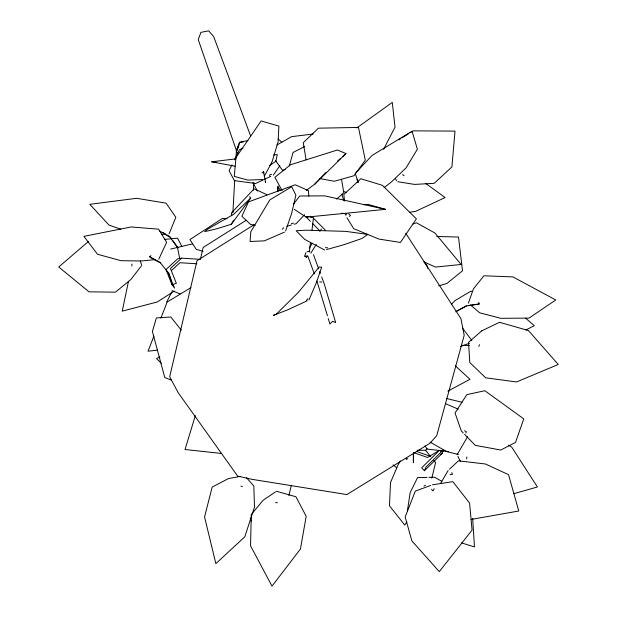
<?xml version="1.0" encoding="UTF-8"?>
<svg xmlns="http://www.w3.org/2000/svg" width="617" height="617" viewBox="0 0 617 617"><rect width="100%" height="100%" fill="white"/><g stroke="black" fill="none" stroke-linecap="round" stroke-linejoin="round"><path stroke-width="0.93" d="M413.29 454.12L413.398 462.719L413.529 453.588M277.689 191.54L277.812 187.036M277.827 191.625L277.989 186.025M253.44 190.198L253.718 182.509M232.864 212.942L234.707 180.318M235.956 158.253L236.388 150.579L239.697 142.473L243.422 141.933M131.799 265.996L131.992 264.061M466.637 458.863L466.853 457.004M309.356 252.044L310.505 242.489M311.994 230.064L313.482 217.647L310.737 217.369M407.405 510.868L410.151 492.674L417.578 477.589L427.026 477.396M128.49 281.259L122.228 311.161L157.327 301.952L174.279 291.077M200.556 258.623L203.163 247.463L246.306 220.215M431.784 478.229L435.594 462.58L433.813 460.413M288.872 495.474L291.386 485.24M289.327 165.919L293.044 152.468L304.559 146.645M478.846 346.499L479.394 344.648M195.35 415.596L185.038 449.508L221.441 453.464M269.621 175.86L270.03 174.603L271.573 174.287M285.617 230.881L291.617 213.521L295.898 195.088L291.625 186.781L269.814 199.916L250.864 231.599L250.047 241.486L264.323 240.869L284.445 232.131M468.372 303.194L473.44 288.856L483.944 275.784L512.904 276.902L555.763 299.978L529.031 318.079L500.865 318.333L479.702 312.819L470.493 304.999M236.997 150.587L238.956 145.45M465.858 433.034L466.383 431.661L464.47 430.759M424.388 470.74L442.188 453.379L443.677 449.531L426 467.046L424.388 470.74L421.689 467.84L439.451 450.302L427.589 457.482L413.297 452.5M153.941 336.01L148.034 351.204L157.489 350.163M160.89 318.125L167.153 302.037L190.931 287.622M306.009 252.561L304.49 256.387L307.837 256.063L314.338 273.902M169.112 233.835L175.83 217.269L166.081 203.17L136.619 198.296L89.812 204.32L109.07 225.143L120.855 229.208M308.947 299.985L316.205 283.041L321.681 267.238L319.128 267.03L298.574 292.134L276.262 314.223L273.431 315.302L287.244 310.012L307.204 300.788M158.746 259.256L166.636 242.304L158.569 229.169L131.205 226.963L83.912 236.342L97.494 254.258L121.025 260.698L141.301 260.983L155.075 259.618M231.969 164.862L229.069 170.716L234.391 180.627L255.577 183.496L270.778 176.339M234.46 159.849L239.435 149.815L242.89 148.257M166.713 301.983L171.881 291.779M383.62 149.283L395.019 127.125L392.273 102.422L356.765 127.935M264.292 176.285L272.159 161.531L278.113 141.702L278.884 126.107L261.13 120.94L236.018 157.512L234.259 176.385L247.718 180.071L262.541 179.562M434.167 488.764L432.995 490.916L431.507 489.32M457.104 454.698L467.586 436.72M440.623 483.319L448.143 470.516M400.487 460.814L398.065 464.825L390.499 482.594L389.481 505.817L404.76 525.044L406.865 521.843M249.6 196.738L250.664 198.119L233.696 214.261L207.497 229.254L204.705 231.653L217.207 228.676L231.282 224.28L233.812 220.2M310.783 253.232L316.274 244.44M307.274 256.04L306.271 257.644L306.071 256.001M309.294 247.965L312.318 243.206M319.868 231.298L321.38 228.915M273.316 175.143L279.817 165.734M425.406 450.742L427.049 448.428M231.282 224.28L250.664 198.119M242.427 486.705L240.946 486.088M293.414 204.25L299.692 196.013L324.712 195.867L385.525 209.364L306.171 217.145L294.294 209.325M141.162 266.197L130.758 279.663L115.387 292.173L89.033 291.826L58.731 267.014L88.609 241.324M282.247 229.285L283.704 227.65M306.402 300.34L307.952 298.659M451.582 304.204L454.876 300.687L470.81 291.216L472.661 291.548M304.59 214.685L296.083 223.716L294.24 224.226M306.24 190.483L314.655 184.267L325.946 172.421M314.655 184.267L345.967 153.564L337.437 150L290.53 164.739L274.881 177.326L282.116 190.645M449.508 469.228L458.423 460.837L485.471 463.999L508.524 474.643L518.758 510.999L471.079 519.452M171.472 270.547L179.894 262.734L196.923 263.767M200.548 259.348L181.629 258.153L170.431 268.48L176.346 283.342L171.958 284.73L166.004 269.552M166.69 268.919L177.758 258.778L181.629 258.153M337.514 161.068L340.337 158.569M342.45 156.695L345.967 153.564M349.438 216.436L350.525 215.472L348.667 213.945M336.573 199.114L343.792 192.735L341.556 179.547M384.152 187.622L391.594 181.807L406.133 167.793L417.393 149.198L412.04 131.22L372.113 155.407L355.299 173.423L358.13 182.362M160.235 262.865L150.332 257.428L149.623 256.641L150.957 255.662M262.001 172.829L263.528 171.742L263.852 173.092M275.645 491.795L263.097 500.264L251.281 514.563L250.548 545.821L272.004 586.15L300.448 549.022L306.179 516.275L295.913 496.754L276.431 491.263M269.637 165.433L275.884 161.276L277.257 154.559L273.555 154.929M253.965 224.773L197.016 260.721L169.675 376.74L178.105 392.559L237.63 476.093L252.098 479.355L346.893 494.579L429.918 443.276L436.697 435.733L464.2 335.301L460.907 318.58L405.716 233.226M398.806 139.843L400.41 138.848M402.014 137.846L408.415 133.85M410.02 132.848L413.228 130.85L455.014 131.113L451.906 166.945L434.175 183.326L414.616 184.414L397.826 181.753M440.476 451.451L442.875 450.009M440.592 454.328L442.188 453.379M276.964 144.987L291.579 136.658L313.174 134.012M478.715 302.453L479.208 303.934L478.807 304.158L466.56 305.939L455.716 311.832M424.018 486.049L425.568 485.201M456.503 311.207L466.498 305.777M447.842 391.124L469.961 379.332L455.307 365.788M407.798 458.632L406.325 459.395L406.086 458.485M159.888 356.834L156.517 358.593L161.276 363.236M525.784 330.041L534.276 325.668L525.638 318.21M430.658 485.471L415.341 491.086L405.176 516.923L411.871 540.885L439.281 571.635L472.067 530.096L469.576 503.032L452.824 481.646L432.463 484.808M460.429 346.515L469.421 343.268M412.835 224.048L416.429 222.768L434.931 233.018L461.107 264.462L435.525 267.076L424.326 262.071M438.61 285.864L446.885 283.496L462.519 270.801L458.493 237.044L436.697 236.473M513.838 493.693L537.399 486.975L511.724 447.148L508.524 445.189M326.532 249.569L343.754 244.756L362.009 238.455L367.763 234.421L345.867 231.383L306.425 230.187L296.175 230.743L304.567 239.28L324.719 250.07M286.874 226.246L291.479 224.981M285.208 169.575L282.493 170.277L275.56 160.644M170.624 249.075L192.62 243.869M247.903 140.576L239.581 142.188L236.442 151.026L237.776 153.579M306.171 217.145L310.675 216.266M291.401 223.539L293.484 223.169M240.26 476.455L228.56 478.53L212.171 487.052L204.559 516.961L215.857 563.622L244.772 536.836L254.497 507.105L253.818 486.057L246.569 477.735M235 166.204L211.739 161.793L235.702 158.87M468.311 305.515L479.208 303.934M409.835 212.194L415.511 211.415L445.081 197.556L425.83 183.488M307.181 251.69L309.803 251.366M277.403 502.662L275.568 502.685M450.125 474.589L452.554 474.303L451.737 472.599M164.477 239.419L177.503 238.147L181.876 246.368M364.153 204.736L367.979 204.374L385.525 209.364M161.731 234.414L165.418 234.128M428.915 477.357L434.584 477.234L441.926 481.391M417.077 450.317L425.499 450.263L430.25 456.063M462.681 345.335L469.398 345.52M227.048 218.711L222.321 218.503L189.92 239.581L196.221 249.307L203.093 251.335M321.866 282.054L319.66 281.907M325.39 247.648L327.619 247.803M448.474 451.528L427.08 449.068L425.059 445.875M211.739 161.793L216.482 162.356M341.918 213.135L346.631 214.006M319.637 178.514L334.329 181.267L353.965 175.745L365.303 160.181L358.462 127.441L318.434 128.174L303.271 142.658L306.101 159.88M255.222 225.336L250.541 224.449L241.895 216.282L248.45 201.906L295.211 184.784L308.407 190.56L308.832 196.129M458.431 454.459L446.693 451.652L444.186 450.209M446.538 398.497L462.087 402.292M461.601 542.906L474.465 546.917L472.668 518.334M343.654 191.494L346.376 192.419M416.452 451.443L430.789 456.426M171.418 380.172L164.77 377.511L152.399 331.483L156.363 317.948L170.801 316.991L181.305 330.118M172.089 290.63L180.041 293.916M445.489 403.649L458.331 409.194M266.93 194.687L254.119 188.802L231.468 212.958L231.737 215.788M149.623 256.641L159.896 262.279L168.873 273.331L172.961 285.355M430.01 442.042L442.52 449.245M162.703 232.385L165.148 233.851M166.775 234.838L169.22 236.303M159.811 231.097L170.014 237.237L177.495 247.54L179.694 258.469M392.983 464.832L396.762 467.809M402.616 174.565L404.089 175.814M278.198 139.056L281.815 142.195M313.822 218.58L325.252 230.048M305.716 216.59L310.413 221.318M312.418 223.346L319.791 230.789M463.274 432.972L461.269 430.905L455.053 412.997L466.799 394.656L484.839 390.708L523.733 418.866L515.542 442.412L500.788 450.024L475.306 445.381L464.609 434.353M423.948 261.932L427.041 265.541L427.535 268.356M171.958 284.73L174.549 288.085L173.161 284.568M462.534 328.182L471.851 340.437M170.037 236.797L171.649 239.01M172.721 240.491L178.089 247.88M346.978 217.793L353.711 228.66L378.869 239.064L400.441 242.45L416.382 218.842L382.393 185.324L360.814 178.745L343.846 194.463L344.51 201.088M278.259 186.966L280.211 190.26M252.939 182.524L257.397 191.039M457.937 456.387L460.421 461.439M395.266 178.197L396.484 180.75M250.271 518.481L251.381 521.149M250.718 136.249L213.683 36.588L208.623 30.85L200.903 32.362L198.258 39.619L236.45 150.671M313.482 254.682L318.734 268.943M319.722 271.619L320.377 273.4M321.688 276.964L324.311 284.098L335.687 322.591L332.609 321.303L329.871 324.018L328.252 318.519M316.93 281.043L327.442 315.765M168.58 273.13L172.513 284.722M140.321 260.952L141.74 265.449M357.035 179.161L358.022 182.717M341.911 194.17L343.623 200.463M265.31 181.521L265.572 182.509L263.528 171.742M345.736 213.405L345.921 215.294M481.784 330.828L468.534 342.358L469.776 362.503L485.702 377.828L516.552 381.954L558.269 364.462L528.399 330.519L499.508 322.298L481.784 330.828"/></g></svg>
